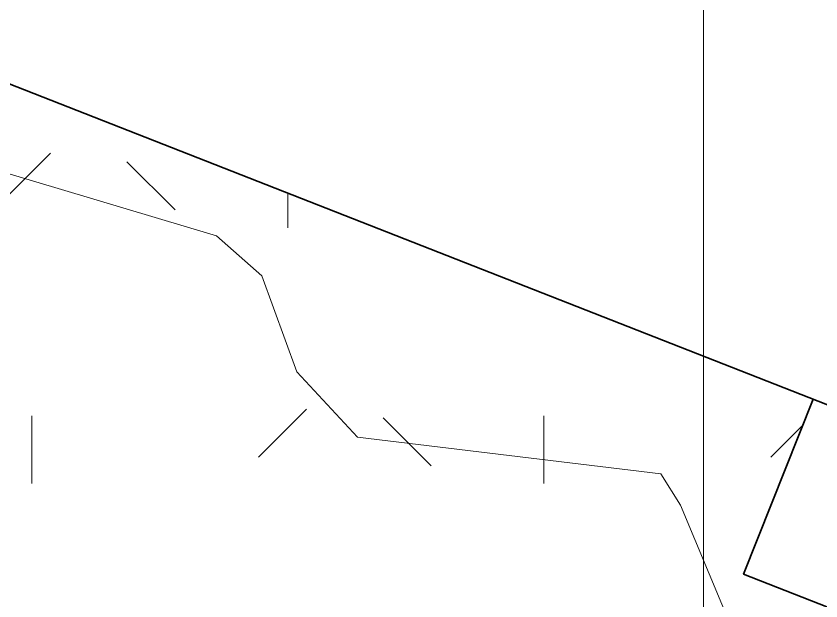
# Model space of a CAD drawing. Header units: metres. Extents: x -207 to 292, y -187 to 169.
# Drawn here: x -109.9 to -98.61, y -67.4 to -59.19 of the extents above; entities that cross this region are included whole.
import ezdxf

# ---------------------------------------------------------------- set-up
doc = ezdxf.new("R2010")
doc.units = ezdxf.units.M
for name, color, linetype, lineweight in [('ACHURADO', 7, 'Continuous', 9), ('C-TOPO', 7, 'Continuous', 9), ('C-TOPO-MAJR', 7, 'Continuous', 35), ('grilla', 7, 'Continuous', 9), ('solera', 7, 'Continuous', 35)]:
    doc.layers.add(name, color=color, linetype=linetype, lineweight=lineweight)
doc.layers.add('PR10-ARQ-PL-001-Emplazamiento-C-1_dwg', color=7, linetype='Continuous', lineweight=9, true_color=0x767676)

# ---------------------------------------------------------------- blocks, each defined once
blk = doc.blocks.new('PR10-ARQ-PL-001-Emplazamiento-C-1_dwg-674643-PLANTA EMPLAZAMIENTO ACTUALIZADO')
at = {"layer": 'ACHURADO'}
h = blk.add_hatch(dxfattribs=at)
h.set_pattern_fill('FP_1', color=256, style=0, pattern_type=2)
h.set_pattern_definition([(90, (-655750.258, -5498481.082), (-3.592, 3.592), [0.9525, -6.232]), (45, (-655750.258, -5498481.082), (-3.5921024484, 3.5921024484), [0.9525, -4.127]), (135, (-655750.258, -5498481.082), (-3.5921024484, -3.5921024484), [0.9525, -4.127])])
h.paths.add_polyline_path([(-94.086, -119.165), (-91.032, -70.423), (-99.695, -67.022), (-98.719, -64.566), (-118.96, -56.618), (-118.649, -55.835), (-118.855, -55.514), (-118.616, -54.913), (-118.277, -54.897), (-110.01, -34.083), (-113.235, -35.26), (-115.933, -41.843), (-119.856, -51.176), (-122.923, -49.89), (-125.331, -55.633), (-128.913, -54.131), (-126.505, -48.389), (-126.632, -48.335), (-127.862, -43.679), (-150.258, -47.708), (-150.258, -66.405), (-137.14, -85.351), (-95.256, -118.246)])
h.paths.add_polyline_path([(-120.421, -79.818), (-121.52, -78.705), (-122.585, -79.569), (-128.379, -76.931), (-126.546, -73.14), (-128.84, -72.278), (-126.416, -65.824), (-128.27, -65.134), (-127.165, -62.164), (-125.301, -62.857), (-123.251, -57.4), (-110.3, -62.621), (-115.401, -75.566), (-118.287, -74.464), (-118.635, -75.467), (-117.3, -76.959), (-119.206, -78.705)])
h.paths.add_polyline_path([(-126.458, -61.942), (-126.573, -61.936), (-126.796, -61.889), (-126.902, -61.848), (-127.004, -61.796), (-127.109, -61.727), (-127.189, -61.662), (-127.27, -61.581), (-127.341, -61.492), (-127.404, -61.397), (-127.456, -61.295), (-127.497, -61.188), (-127.526, -61.078), (-127.544, -60.965), (-127.55, -60.851), (-127.544, -60.737), (-127.526, -60.624), (-127.497, -60.514), (-127.456, -60.407), (-127.404, -60.305), (-127.341, -60.209), (-127.27, -60.121), (-127.189, -60.04), (-127.1, -59.968), (-127.004, -59.906), (-126.902, -59.854), (-126.685, -59.783), (-126.546, -59.764), (-126.458, -59.759), (-126.344, -59.765), (-126.232, -59.783), (-126.121, -59.813), (-126.015, -59.854), (-125.913, -59.906), (-125.817, -59.968), (-125.728, -60.04), (-125.647, -60.121), (-125.575, -60.209), (-125.513, -60.305), (-125.461, -60.407), (-125.42, -60.514), (-125.391, -60.624), (-125.373, -60.737), (-125.367, -60.851), (-125.373, -60.965), (-125.391, -61.078), (-125.42, -61.188), (-125.461, -61.295), (-125.513, -61.397), (-125.575, -61.492), (-125.647, -61.581), (-125.728, -61.662), (-125.817, -61.734), (-125.913, -61.796), (-126.076, -61.872), (-126.121, -61.889), (-126.232, -61.918), (-126.344, -61.936)])
h.paths.add_polyline_path([(-121.416, -57.963), (-121.431, -57.961), (-121.431, -57.927), (-121.403, -57.939)])
h.paths.add_polyline_path([(-121.487, -57.935), (-121.502, -57.933), (-121.502, -57.9), (-121.473, -57.911)])
h.paths.add_polyline_path([(-121.548, -57.91), (-121.563, -57.909), (-121.563, -57.875), (-121.535, -57.887)])
h.paths.add_polyline_path([(-121.62, -57.882), (-121.634, -57.88), (-121.634, -57.847), (-121.606, -57.859)])
h.paths.add_polyline_path([(-119.491, -57.024), (-120.384, -56.639), (-120.449, -56.79), (-120.881, -56.604), (-120.724, -56.241), (-120.293, -56.427), (-120.354, -56.569), (-119.461, -56.955)])
h.paths.add_polyline_path([(-120.572, -56.638), (-120.511, -56.617), (-120.487, -56.595), (-120.6, -56.543), (-120.607, -56.511), (-120.588, -56.484), (-120.567, -56.477), (-120.457, -56.525), (-120.467, -56.461), (-120.507, -56.411), (-120.567, -56.387), (-120.631, -56.395), (-120.682, -56.434), (-120.707, -56.494), (-120.7, -56.558), (-120.663, -56.61), (-120.604, -56.637)])
at = {"layer": 'C-TOPO', "flags": 128}
for points in [[(-111.369, -59.599), (-106.032, -61.695), (-105.763, -61.8), (-105.635, -61.85), (-98.747, -64.555), (-98.566, -64.626), (-97.966, -64.861), (-97.85, -64.907), (-93.46, -66.631), (-87.178, -69.097), (-86.912, -69.201), (-82.476, -70.943), (-80.926, -71.552), (-69.401, -76.077)], [(-69.401, -76.077), (-80.926, -71.552), (-82.476, -70.943), (-86.912, -69.201), (-87.178, -69.097), (-93.46, -66.631), (-97.85, -64.907), (-97.966, -64.861), (-98.566, -64.626), (-98.747, -64.555), (-105.635, -61.85), (-105.763, -61.8), (-106.032, -61.695), (-111.369, -59.599)]]:
    blk.add_lwpolyline(points, dxfattribs=at)
at = {"layer": 'C-TOPO-MAJR', "color": 1, "lineweight": 9, "true_color": 0xff0000, "flags": 128}
blk.add_lwpolyline([(-110.532, -61.246), (-107.088, -62.272), (-106.453, -62.835), (-105.959, -64.182), (-105.111, -65.097), (-100.855, -65.615), (-100.58, -66.054), (-99.597, -68.409)], dxfattribs=at)
at = {"layer": 'grilla'}
blk.add_line((-100.258, 166.258), (-100.258, -186.737), dxfattribs=at)
at = {"layer": 'solera', "flags": 128}
for points in [[(13.372, 2.083), (13.051, 1.282), (-78.372, 37.795), (-81.977, 36.498), (-118.277, -54.897), (-118.616, -54.913), (-118.855, -55.514), (-118.649, -55.835), (-118.96, -56.618), (-59.119, -80.114)], [(-98.719, -64.566), (-99.695, -67.022), (-91.032, -70.423), (-90.056, -67.967)]]:
    blk.add_lwpolyline(points, dxfattribs=at)

msp = doc.modelspace()

# ---------------------------------------------------------------- linework, layer by layer
at = {"layer": 'C-TOPO'}
for p, q in [((-106.032, -61.695), (-111.369, -59.599)), ((-111.369, -59.599), (-106.032, -61.695)), ((-105.763, -61.8), (-106.032, -61.695)), ((-106.032, -61.695), (-105.763, -61.8)), ((-105.635, -61.85), (-105.763, -61.8)), ((-105.763, -61.8), (-105.635, -61.85)), ((-98.747, -64.555), (-105.635, -61.85)), ((-105.635, -61.85), (-98.747, -64.555)), ((-98.566, -64.626), (-98.747, -64.555)), ((-98.747, -64.555), (-98.566, -64.626))]:
    msp.add_line(p, q, dxfattribs=at)
at = {"layer": 'C-TOPO-MAJR', "color": 1, "lineweight": 9, "true_color": 0xff0000, "flags": 128}
msp.add_lwpolyline([(-110.532, -61.246), (-107.088, -62.272), (-106.453, -62.835), (-105.959, -64.182), (-105.111, -65.097), (-100.855, -65.615), (-100.58, -66.054), (-99.597, -68.409)], dxfattribs=at)

# ---------------------------------------------------------------- block references
at = {"layer": 'PR10-ARQ-PL-001-Emplazamiento-C-1_dwg', "color": 7}
msp.add_blockref('PR10-ARQ-PL-001-Emplazamiento-C-1_dwg-674643-PLANTA EMPLAZAMIENTO ACTUALIZADO', (0, 0), dxfattribs=at)

doc.saveas('drawing.dxf')
